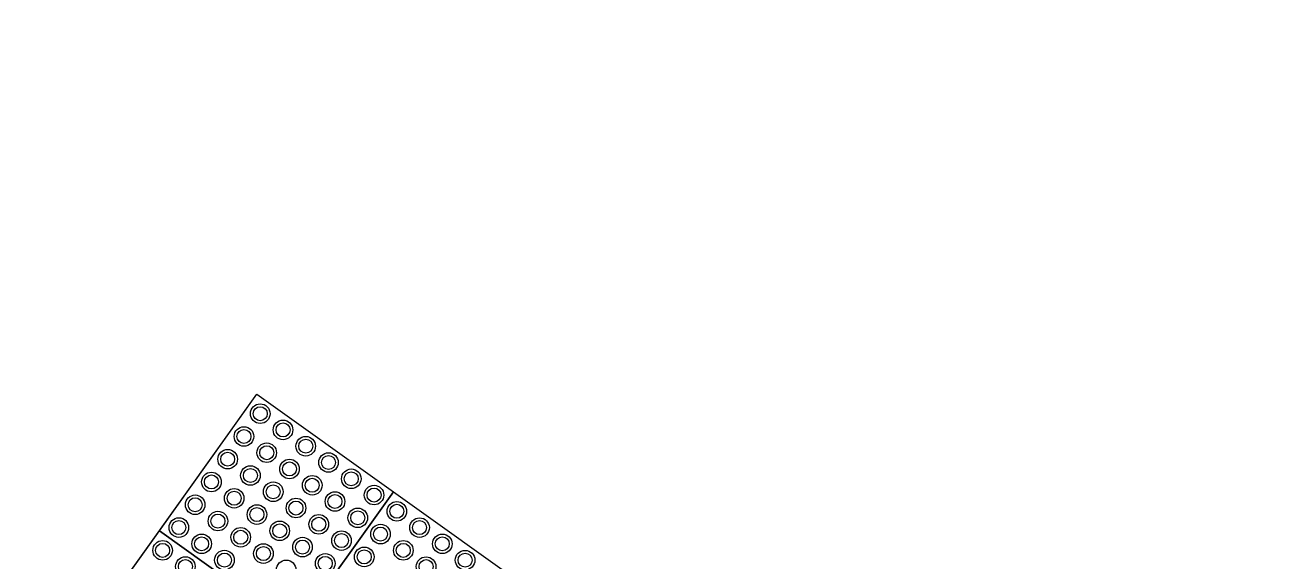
# Model space of a CAD drawing. Header units: millimetres. Extents: x 832728086 to 834530684, y 817551485 to 818349469.
# Drawn here: x 832728367.604 to 832728369.862, y 817960413.216 to 817960414.174 of the extents above; entities that cross this region are included whole.
import ezdxf

# ---------------------------------------------------------------- set-up
doc = ezdxf.new("R2010")
doc.units = ezdxf.units.MM
doc.header["$LTSCALE"] = 100
doc.layers.add('000-helpline', color=30, linetype='Continuous', lineweight=30, plot=False)
doc.layers.add('000-Tactile-l', color=8, linetype='Continuous')

# ---------------------------------------------------------------- blocks, each defined once
blk = doc.blocks.new('tactile')
at = {"layer": '000-helpline', "ltscale": 0.015}
for points in [[(834239.5423, 817893.5055), (834239.7167, 817893.7496), (834239.9608, 817893.5752), (834239.7863, 817893.3311)], [(834239.7863, 817893.3311), (834239.9608, 817893.5752), (834240.2048, 817893.4008), (834240.0304, 817893.1567)], [(834239.3678, 817893.2614), (834239.5423, 817893.5055), (834239.7863, 817893.3311), (834239.6119, 817893.087)]]:
    blk.add_lwpolyline(points, close=True, dxfattribs=at)
at = {"layer": '000-Tactile-l'}
blk.add_lwpolyline([(834239.856, 817892.9126), (834239.3678, 817893.2614), (834239.7167, 817893.7496), (834240.2048, 817893.4008)], close=True, dxfattribs=at)
at = {"layer": '000-Tactile-l', "ltscale": 0.015}
for centre, radius in [((834239.7225, 817893.7147), 0.0175), ((834239.7225, 817893.7147), 0.0125), ((834239.7632, 817893.6857), 0.0175), ((834239.7632, 817893.6857), 0.0125), ((834239.6934, 817893.674), 0.0175), ((834239.6934, 817893.674), 0.0125), ((834239.8038, 817893.6566), 0.0175), ((834239.6643, 817893.6334), 0.0175), ((834239.7341, 817893.645), 0.0175), ((834239.7341, 817893.645), 0.0125), ((834239.8038, 817893.6566), 0.0125), ((834239.6643, 817893.6334), 0.0125), ((834239.7748, 817893.6159), 0.0175), ((834239.7748, 817893.6159), 0.0125), ((834239.8445, 817893.6275), 0.0175), ((834239.8445, 817893.6275), 0.0125), ((834239.6353, 817893.5927), 0.0175), ((834239.6353, 817893.5927), 0.0125), ((834239.705, 817893.6043), 0.0175), ((834239.705, 817893.6043), 0.0125), ((834239.8154, 817893.5868), 0.0175), ((834239.8852, 817893.5984), 0.0175), ((834239.8852, 817893.5984), 0.0125), ((834239.6759, 817893.5636), 0.0175), ((834239.7457, 817893.5752), 0.0175), ((834239.7457, 817893.5752), 0.0125), ((834239.8154, 817893.5868), 0.0125), ((834239.9259, 817893.5694), 0.0175), ((834239.9259, 817893.5694), 0.0125), ((834239.6062, 817893.552), 0.0175), ((834239.6062, 817893.552), 0.0125), ((834239.6759, 817893.5636), 0.0125), ((834239.7864, 817893.5462), 0.0175), ((834239.7864, 817893.5462), 0.0125), ((834239.8561, 817893.5578), 0.0175), ((834239.8561, 817893.5578), 0.0125), ((834239.9666, 817893.5403), 0.0175), ((834239.6469, 817893.5229), 0.0175), ((834239.6469, 817893.5229), 0.0125), ((834239.7166, 817893.5345), 0.0175), ((834239.7166, 817893.5345), 0.0125), ((834239.8968, 817893.5287), 0.0175), ((834239.8968, 817893.5287), 0.0125), ((834239.9666, 817893.5403), 0.0125), ((834239.5771, 817893.5113), 0.0175), ((834239.5771, 817893.5113), 0.0125), ((834239.7573, 817893.5055), 0.0175), ((834239.7573, 817893.5055), 0.0125), ((834239.8271, 817893.5171), 0.0175), ((834239.8271, 817893.5171), 0.0125), ((834239.9375, 817893.4996), 0.0175), ((834240.0072, 817893.5112), 0.0175), ((834240.0072, 817893.5112), 0.0125), ((834239.6178, 817893.4822), 0.0175), ((834239.6178, 817893.4822), 0.0125), ((834239.6876, 817893.4939), 0.0175), ((834239.6876, 817893.4939), 0.0125), ((834239.798, 817893.4764), 0.0175), ((834239.8677, 817893.488), 0.0175), ((834239.8677, 817893.488), 0.0125), ((834239.9375, 817893.4996), 0.0125), ((834240.0479, 817893.4822), 0.0175), ((834240.0479, 817893.4822), 0.0125), ((834239.5481, 817893.4706), 0.0175), ((834239.5481, 817893.4706), 0.0125), ((834239.6585, 817893.4532), 0.0175), ((834239.7282, 817893.4648), 0.0175), ((834239.7282, 817893.4648), 0.0125), ((834239.798, 817893.4764), 0.0125), ((834239.9084, 817893.4589), 0.0175), ((834239.9084, 817893.4589), 0.0125), ((834239.9782, 817893.4706), 0.0175), ((834239.9782, 817893.4706), 0.0125), ((834240.0886, 817893.4531), 0.0175), ((834239.5887, 817893.4416), 0.0175), ((834239.5887, 817893.4416), 0.0125), ((834239.6585, 817893.4532), 0.0125), ((834239.7689, 817893.4357), 0.0175), ((834239.8387, 817893.4473), 0.0175), ((834239.8387, 817893.4473), 0.0125), ((834240.0189, 817893.4415), 0.0175), ((834240.0189, 817893.4415), 0.0125), ((834240.0886, 817893.4531), 0.0125)]:
    blk.add_circle(centre, radius, dxfattribs=at)
at = {"layer": '000-Tactile-l', "ltscale": 5e-05}
for radius, start, end in [(9.5911, 2.46993, 71.41668), (9.4161, 2.51396, 71.36108), (9.2411, 2.55925, 71.3039)]:
    blk.add_arc((834233.1203, 817885.4017), radius, start, end, dxfattribs=at)

msp = doc.modelspace()

# ---------------------------------------------------------------- block references
at = {"layer": '000-Tactile-l'}
msp.add_blockref('tactile', (831894128.3015, 817142519.7659), dxfattribs=at)

doc.saveas('drawing.dxf')
